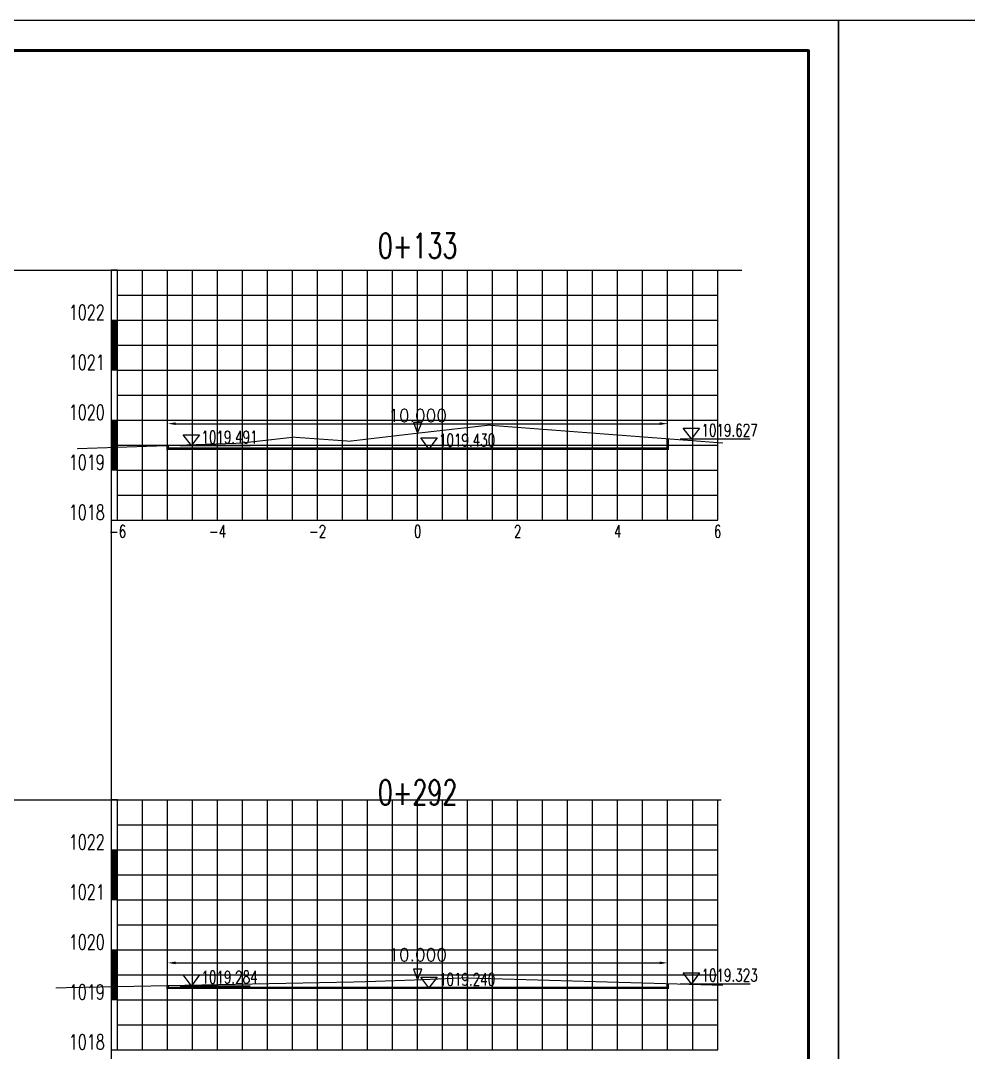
# Model space of a CAD drawing. Extents: x 695776 to 1250176, y 4443437 to 9025597.
# Drawn here: x 783608 to 802560, y 4497841 to 4518480 of the extents above; entities that cross this region are included whole.
import ezdxf
from ezdxf.enums import TextEntityAlignment as Align

# ---------------------------------------------------------------- set-up
doc = ezdxf.new("R2010")
doc.units = 0
doc.header["$LTSCALE"] = 0.5
doc.header["$PDSIZE"] = 0.2
doc.linetypes.add('ACAD_ISO07W100', pattern=[3.5, 0.5, -3])
doc.linetypes.add('CENTER2', pattern=[28.575, 19.05, -3.175, 3.175, -3.175])
doc.layers.get('0').update_dxf_attribs({"linetype": 'CONTINUOUS'})
doc.layers.get('Defpoints').update_dxf_attribs({"linetype": 'CONTINUOUS'})
for name, color, linetype in [('KEDU', 7, 'CONTINUOUS'), ('MIGE', 4, 'ACAD_ISO07W100'), ('MIGE1', 11, 'CONTINUOUS'), ('SANJIAO', 212, 'CONTINUOUS'), ('SHEJI', 1, 'CONTINUOUS'), ('YUANSHI', 2, 'CONTINUOUS'), ('ZHOUXIAN', 20, 'CENTER2'), ('图框', 7, 'CONTINUOUS'), ('辅助线', 3, 'CONTINUOUS')]:
    doc.layers.add(name, color=color, linetype=linetype)
doc.styles.get("Standard").update_dxf_attribs({"font": 'rs.shx', "bigfont": 'hztxt.shx'})
doc.dimstyles.get("Standard").update_dxf_attribs({"dimtxt": 0.18, "dimasz": 0.18, "dimexe": 0.18, "dimexo": 0.0625, "dimgap": 0.09, "dimtad": 0, "dimtih": 1, "dimtoh": 1, "dimdec": 4, "dimzin": 0, "dimdsep": 46, "dimtxsty": 'Standard', "dimcen": 0.09, "dimadec": 0, "dimazin": 0, "dimtfac": 1, "dimtdec": 4, "dimtofl": 0, "dimtmove": 0, "dimatfit": 3, "dimfxl": 0, "dimtolj": 1, "dimtzin": 0, "dimarcsym": 0})

# ---------------------------------------------------------------- blocks, each defined once
blk = doc.blocks.new('zhunghao')
blk.add_lwpolyline([(0, 0), (0.326, 0.863), (-0.326, 0.863), (0, 0)])
blk = doc.blocks.new('ele_sym08')
blk.add_line((0, 0), (5.597, 0))
blk.add_lwpolyline([(0.901, -0.002), (0.249, 0.861), (1.553, 0.861), (0.901, -0.002)])
at = {"width": 0.7}
blk.add_attdef('ELEVAT', (1.703, 0.181), '', height=1, dxfattribs=at)
blk = doc.blocks.new('*D777')
at = {"color": 0, "lineweight": -2}
for p, q in [((786547, 4510168), (786547, 4510668)), ((796547, 4510168), (796547, 4510668)), ((786710, 4510418), (796385, 4510418))]:
    blk.add_line(p, q, dxfattribs=at)
at = {"color": 0}
for points in [[(786710, 4510445), (786710, 4510391), (786547, 4510418)], [(796385, 4510445), (796385, 4510391), (796547, 4510418)]]:
    blk.add_solid(points, dxfattribs=at)
at = {"layer": 'Defpoints', "color": 0}
for p in [(796547, 4510418), (786547, 4509918), (796547, 4509918)]:
    blk.add_point(p, dxfattribs=at)
at = {"color": 0, "insert": (791547, 4510580), "char_height": 250, "attachment_point": 5}
blk.add_mtext('\\A1;10.000', dxfattribs=at)
blk = doc.blocks.new('bc1_100')
blk.add_lwpolyline([(0.064, 1), (-0.063, 1), (-0.063, 0), (0.064, 0)], close=True)
at = {"width": 0.7}
blk.add_attdef('BC', text='', height=0.3, dxfattribs=at).set_placement((-0.193, 0.007), align=Align.RIGHT)
blk = doc.blocks.new('bc0_100')
for p, q in [((-0.063, 1), (-0.063, 0)), ((0.063, 0), (0.063, 1))]:
    blk.add_line(p, q)
at = {"const_width": 0.126}
blk.add_lwpolyline([(0, 1), (0, 0)], dxfattribs=at)
at = {"width": 0.7}
blk.add_attdef('BC', text='', height=0.3, dxfattribs=at).set_placement((-0.193, 0.007), align=Align.RIGHT)
blk = doc.blocks.new('*D780')
at = {"color": 0, "lineweight": -2}
for p, q in [((786547, 4499381), (786547, 4499881)), ((796547, 4499381), (796547, 4499881)), ((786710, 4499631), (796385, 4499631))]:
    blk.add_line(p, q, dxfattribs=at)
at = {"color": 0}
for points in [[(786710, 4499658), (786710, 4499604), (786547, 4499631)], [(796385, 4499658), (796385, 4499604), (796547, 4499631)]]:
    blk.add_solid(points, dxfattribs=at)
at = {"layer": 'Defpoints', "color": 0}
for p in [(796547, 4499631), (786547, 4499131), (796547, 4499131)]:
    blk.add_point(p, dxfattribs=at)
at = {"color": 0, "insert": (791547, 4499794), "char_height": 250, "attachment_point": 5}
blk.add_mtext('\\A1;10.000', dxfattribs=at)

msp = doc.modelspace()

# ---------------------------------------------------------------- linework, layer by layer
at = {"layer": 'MIGE', "linetype": 'Continuous'}
for p, q in [((786047.2966, 4508487.6428), (786047.2966, 4513487.6428)), ((787047.2966, 4508487.6428), (787047.2966, 4513487.6428)), ((788047.2966, 4508487.6428), (788047.2966, 4513487.6428)), ((789047.2966, 4508487.6428), (789047.2966, 4513487.6428)), ((790047.2966, 4508487.6428), (790047.2966, 4513487.6428)), ((791047.2966, 4508487.6428), (791047.2966, 4513487.6428)), ((792047.2966, 4508487.6428), (792047.2966, 4513487.6428)), ((793047.2966, 4508487.6428), (793047.2966, 4513487.6428)), ((794047.2966, 4508487.6428), (794047.2966, 4513487.6428)), ((795047.2966, 4508487.6428), (795047.2966, 4513487.6428)), ((796047.2966, 4508487.6428), (796047.2966, 4513487.6428)), ((797047.2966, 4508487.6428), (797047.2966, 4513487.6428)), ((785547.2966, 4512987.6428), (797547.2966, 4512987.6428)), ((785547.2966, 4511987.6428), (797547.2966, 4511987.6428)), ((785547.2966, 4510987.6428), (797547.2966, 4510987.6428)), ((785547.2966, 4509987.6428), (797547.2966, 4509987.6428)), ((785547.2966, 4508987.6428), (797547.2966, 4508987.6428)), ((786047.2966, 4497891.3781), (786047.2966, 4502891.3781)), ((787047.2966, 4497891.3781), (787047.2966, 4502891.3781)), ((788047.2966, 4497891.3781), (788047.2966, 4502891.3781)), ((789047.2966, 4497891.3781), (789047.2966, 4502891.3781)), ((790047.2966, 4497891.3781), (790047.2966, 4502891.3781)), ((791047.2966, 4497891.3781), (791047.2966, 4502891.3781)), ((792047.2966, 4497891.3781), (792047.2966, 4502891.3781)), ((793047.2966, 4497891.3781), (793047.2966, 4502891.3781)), ((794047.2966, 4497891.3781), (794047.2966, 4502891.3781)), ((795047.2966, 4497891.3781), (795047.2966, 4502891.3781)), ((796047.2966, 4497891.3781), (796047.2966, 4502891.3781)), ((797047.2966, 4497891.3781), (797047.2966, 4502891.3781)), ((785547.2966, 4502391.3781), (797547.2966, 4502391.3781)), ((785547.2966, 4501391.3781), (797547.2966, 4501391.3781)), ((785547.2966, 4500391.3781), (797547.2966, 4500391.3781)), ((785547.2966, 4499391.3781), (797547.2966, 4499391.3781)), ((785547.2966, 4498391.3781), (797547.2966, 4498391.3781))]:
    msp.add_line(p, q, dxfattribs=at)
at = {"layer": 'MIGE1'}
for p, q in [((785547.2966, 4513487.6428), (797547.2966, 4513487.6428)), ((785547.2966, 4508487.6428), (785547.2966, 4513487.6428)), ((786547.2966, 4508487.6428), (786547.2966, 4513487.6428)), ((787547.2966, 4508487.6428), (787547.2966, 4513487.6428)), ((788547.2966, 4508487.6428), (788547.2966, 4513487.6428)), ((789547.2966, 4508487.6428), (789547.2966, 4513487.6428)), ((790547.2966, 4508487.6428), (790547.2966, 4513487.6428)), ((791547.2966, 4508487.6428), (791547.2966, 4513487.6428)), ((792547.2966, 4508487.6428), (792547.2966, 4513487.6428)), ((793547.2966, 4508487.6428), (793547.2966, 4513487.6428)), ((794547.2966, 4508487.6428), (794547.2966, 4513487.6428)), ((795547.2966, 4508487.6428), (795547.2966, 4513487.6428)), ((796547.2966, 4508487.6428), (796547.2966, 4513487.6428)), ((797547.2966, 4508487.6428), (797547.2966, 4513487.6428)), ((785547.2966, 4512487.6428), (797547.2966, 4512487.6428)), ((785547.2966, 4511487.6428), (797547.2966, 4511487.6428)), ((785547.2966, 4510487.6428), (797547.2966, 4510487.6428)), ((785547.2966, 4509487.6428), (797547.2966, 4509487.6428)), ((785547.2966, 4508487.6428), (797547.2966, 4508487.6428)), ((785547.2966, 4502891.3781), (797547.2966, 4502891.3781)), ((785547.2966, 4497891.3781), (785547.2966, 4502891.3781)), ((786547.2966, 4497891.3781), (786547.2966, 4502891.3781)), ((787547.2966, 4497891.3781), (787547.2966, 4502891.3781)), ((788547.2966, 4497891.3781), (788547.2966, 4502891.3781)), ((789547.2966, 4497891.3781), (789547.2966, 4502891.3781)), ((790547.2966, 4497891.3781), (790547.2966, 4502891.3781)), ((791547.2966, 4497891.3781), (791547.2966, 4502891.3781)), ((792547.2966, 4497891.3781), (792547.2966, 4502891.3781)), ((793547.2966, 4497891.3781), (793547.2966, 4502891.3781)), ((794547.2966, 4497891.3781), (794547.2966, 4502891.3781)), ((795547.2966, 4497891.3781), (795547.2966, 4502891.3781)), ((796547.2966, 4497891.3781), (796547.2966, 4502891.3781)), ((797547.2966, 4497891.3781), (797547.2966, 4502891.3781)), ((785547.2966, 4501891.3781), (797547.2966, 4501891.3781)), ((785547.2966, 4500891.3781), (797547.2966, 4500891.3781)), ((785547.2966, 4499891.3781), (797547.2966, 4499891.3781)), ((785547.2966, 4498891.3781), (797547.2966, 4498891.3781)), ((785547.2966, 4497891.3781), (797547.2966, 4497891.3781))]:
    msp.add_line(p, q, dxfattribs=at)
at = {"layer": 'SHEJI', "const_width": 50}
for points in [[(786547.2966, 4509978.7164), (786547.2966, 4509917.6428), (791547.2966, 4509917.6428), (796547.2966, 4509917.6428), (796547.2966, 4510114.9362)], [(786547.2966, 4499175.5886), (786547.2966, 4499131.3781), (791547.2966, 4499131.3781), (796547.2966, 4499131.3781), (796547.2966, 4499214.4726)]]:
    msp.add_lwpolyline(points, dxfattribs=at)
at = {"layer": 'YUANSHI', "const_width": 20}
for points in [[(786547.2966, 4509978.7164), (787997.2966, 4510027.6428), (789067.2966, 4510147.6428), (790187.2966, 4510067.6428), (791547.2966, 4510227.6428), (792967.2966, 4510387.6428), (796547.2966, 4510114.9362)], [(796547.2966, 4510114.9362), (797653.7775, 4510030.6499)], [(784737.2966, 4509917.6428), (786547.2966, 4509978.7164)], [(786547.2966, 4499175.5886), (790387.2966, 4499251.3781), (791547.2966, 4499291.3781), (792467.2966, 4499331.3781), (796547.2966, 4499214.4726)], [(784307.2966, 4499131.3781), (786547.2966, 4499175.5886)], [(796547.2966, 4499214.4726), (797653.7775, 4499182.7683)]]:
    msp.add_lwpolyline(points, dxfattribs=at)
at = {"layer": 'ZHOUXIAN'}
for p, q in [((791547.2966, 4509417.6428), (791547.2966, 4510887.6428)), ((791547.2966, 4498631.3781), (791547.2966, 4499831.3781))]:
    msp.add_line(p, q, dxfattribs=at)
at = {"layer": '图框', "linetype": 'Continuous', "lineweight": -2, "flags": 128}
for points in [[(749564.3377, 4518480.4591), (749564.3377, 4482840.4591), (799964.3377, 4482840.4591), (799964.3377, 4518480.4591), (749564.3377, 4518480.4591)], [(799964.3281, 4518480.4601), (799964.3281, 4482840.4601), (850364.3281, 4482840.4601), (850364.3281, 4518480.4601), (799964.3281, 4518480.4601)]]:
    msp.add_lwpolyline(points, dxfattribs=at)
at = {"layer": '图框', "linetype": 'Continuous', "lineweight": 60, "flags": 128}
msp.add_lwpolyline([(752564.3377, 4517880.4591), (799364.3377, 4517880.4591), (799364.3377, 4483440.4591), (752564.3377, 4483440.4591), (752564.3377, 4517880.4591)], dxfattribs=at)
at = {"layer": '辅助线'}
for points in [[(755162.5804, 4513487.6428), (798028.0935, 4513487.6428)], [(785421.1011, 4513487.6428), (785421.1011, 4492810.2443)], [(755162.5804, 4502891.3781), (797617.922, 4502891.3781)]]:
    msp.add_lwpolyline(points, dxfattribs=at)

# ---------------------------------------------------------------- block references
at = {"xscale": 250, "yscale": 250, "zscale": 250}
for p, values in [((786797.2966, 4509978.7164), {'ELEVAT': '1019.491'}), ((796797.2966, 4510114.9362), {'ELEVAT': '1019.627'}), ((791547.2966, 4509917.6428), {'ELEVAT': '1019.430'}), ((786797.2966, 4499175.5886), {'ELEVAT': '1019.284'}), ((791547.2966, 4499131.3781), {'ELEVAT': '1019.240'}), ((796797.2966, 4499214.4726), {'ELEVAT': '1019.323'})]:
    msp.add_blockref('ele_sym08', p, dxfattribs=at).add_auto_attribs(values)
at = {"layer": 'KEDU', "xscale": 1000, "yscale": 1000, "zscale": 1000}
for name, p, values in [('bc1_100', (785484.0486, 4512487.6428), {'BC': '1022'}), ('bc0_100', (785484.0486, 4511487.6428), {'BC': '1021'}), ('bc1_100', (785484.0486, 4510487.6428), {'BC': '1020'}), ('bc0_100', (785484.0486, 4509487.6428), {'BC': '1019'}), ('bc1_100', (785484.0486, 4508487.6428), {'BC': '1018'}), ('bc1_100', (785484.0486, 4501891.3781), {'BC': '1022'}), ('bc0_100', (785484.0486, 4500891.3781), {'BC': '1021'}), ('bc1_100', (785484.0486, 4499891.3781), {'BC': '1020'}), ('bc0_100', (785484.0486, 4498891.3781), {'BC': '1019'}), ('bc1_100', (785484.0486, 4497891.3781), {'BC': '1018'})]:
    msp.add_blockref(name, p, dxfattribs=at).add_auto_attribs(values)
at = {"layer": 'SANJIAO', "xscale": 250, "yscale": 250, "zscale": 250}
for p in [(791547.2966, 4510227.6428), (791547.2966, 4499291.3781)]:
    msp.add_blockref('zhunghao', p, dxfattribs=at)

# ---------------------------------------------------------------- texts
at = {"width": 0.7}
for s, p in [('0+133', (791547.2966, 4513727.6428)), ('0+292', (791547.2966, 4502791.3781))]:
    msp.add_text(s, height=500, dxfattribs=at).set_placement(p, align=Align.CENTER)
at = {"layer": 'KEDU', "width": 0.7}
for s, p in [('-6', (785547.2966, 4508137.6428)), ('-4', (787547.2966, 4508137.6428)), ('-2', (789547.2966, 4508137.6428)), ('0', (791547.2966, 4508137.6428)), ('0', (791547.2966, 4508137.6428)), ('2', (793547.2966, 4508137.6428)), ('4', (795547.2966, 4508137.6428)), ('6', (797547.2966, 4508137.6428))]:
    msp.add_text(s, height=250, dxfattribs=at).set_placement(p, align=Align.CENTER)

# ---------------------------------------------------------------- dimensions: what is measured, and where the dimension line sits
for base, p1, p2, picture, middle in [((796547.2966, 4510417.6428), (786547.2966, 4509917.6428), (796547.2966, 4509917.6428), '*D777', (791547.2966, 4510580.1428)), ((796547.2966, 4499631.3781), (786547.2966, 4499131.3781), (796547.2966, 4499131.3781), '*D780', (791547.2966, 4499793.8781))]:
    dim = msp.add_linear_dim(base=base, p1=p1, p2=p2, dimstyle='Standard', override={"dimtxt": 250, "dimasz": 162.5, "dimexe": 250, "dimexo": 250, "dimgap": 37.5, "dimtad": 1, "dimtih": 0, "dimtoh": 0, "dimdec": 3, "dimlfac": 0.001})
    dim.commit()
    dim.dimension.update_dxf_attribs({"geometry": picture, "text_midpoint": middle})

doc.saveas('drawing.dxf')
